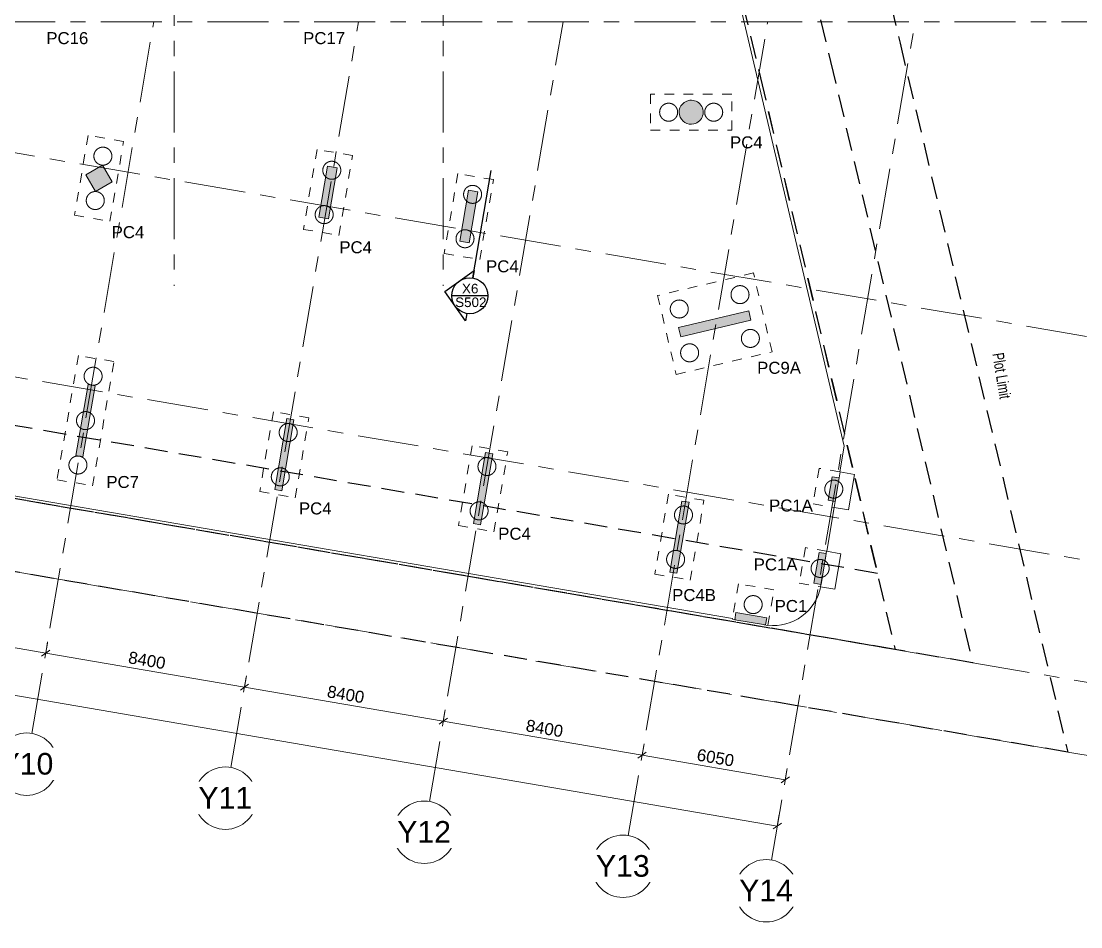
# Model space of a CAD drawing. Header units: millimetres. Extents: x -13051 to 175228, y -26353 to 75386.
# Drawn here: x 67793 to 111926, y -26353 to 11369 of the extents above; entities that cross this region are included whole.
import ezdxf

# ---------------------------------------------------------------- set-up
doc = ezdxf.new("R2010")
doc.units = ezdxf.units.MM
for name, pattern in [('DASH 2mm', [800, 400, -400]), ('Dashed', [3810, 2540, -1270]), ('Grid Line', [4445, 2540, -635, 635, -635]), ('Hidden', [1428.75, 952.5, -476.25])]:
    doc.linetypes.add(name, pattern=pattern)
for name, color, linetype, lineweight in [('A-ANNO-DIMS', 211, 'Continuous', 5), ('A-ANNO-DIMS-200', 211, 'Continuous', 5), ('A-DETL', 90, 'Continuous', 5), ('A-WALL-PATT', 111, 'Continuous', 15), ('G-ANNO-TEXT', 231, 'Continuous', 5), ('I-WALL', 2, 'Continuous', 5), ('S-COLS', 52, 'Continuous', 5), ('S-COLS-HDLN', 52, 'Dashed', 5), ('S-FNDN', 32, 'Continuous', 15), ('S-FNDN-HDLN', 4, 'DASH 2mm', 5), ('S-FNDN-IDEN', 2, 'Continuous', 5), ('S-GRID', 1, 'Continuous', 5), ('S-GRID-IDEN', 1, 'Continuous', 5)]:
    doc.layers.add(name, color=color, linetype=linetype, lineweight=lineweight)
doc.styles.add('Arial', font='arial.ttf', dxfattribs={"height": 900})
doc.styles.add('Arial_1', font='arial.ttf', dxfattribs={"height": 500})
doc.styles.add('Arial_2', font='arial.ttf', dxfattribs={"width": 0.7, "height": 480})
doc.styles.add('Arial_3', font='arial.ttf', dxfattribs={"height": 400})
doc.dimstyles.new('Diagonal_-_2_5mm_Round_5mm_-2_5', dxfattribs={"dimscale": 304.8, "dimtxt": 1.673654, "dimasz": 0.984252, "dimexe": 0.065617, "dimexo": 0.0625, "dimgap": 0.065617, "dimtad": 1, "dimdec": 0, "dimlfac": 304.8, "dimrnd": 5, "dimdsep": 46, "dimtxsty": 'Arial_1', "dimblk1": 'OBLIQUE', "dimblk2": 'OBLIQUE', "dimsah": 1, "dimcen": 0.09, "dimazin": 0, "dimtfac": 1, "dimtdec": 4, "dimtix": 1, "dimtmove": 0, "dimatfit": 3, "dimfxl": 0.005167, "dimfxlon": 1, "dimtvp": 1, "dimtolj": 1, "dimtzin": 0, "dimarcsym": 2})

# ---------------------------------------------------------------- blocks, each defined once
blk = doc.blocks.new('Concrete-Round-Column - P3-D750-L17m-6777132-FOUNDATION LAYOUT PLAN')
at = {"layer": 'S-COLS-HDLN'}
for start, end in [(0, 180), (180, 0)]:
    blk.add_arc((0, 0), 375, start, end, dxfattribs=at)
blk = doc.blocks.new('Concrete-Round-Column - P3-D750-L17m-V3-FOUNDATION LAYOUT PLAN')
at = {"layer": 'S-COLS-HDLN'}
for start, end in [(91.3264, 180), (180, 0), (88.8478, 91.1522), (0, 88.6736)]:
    blk.add_arc((0, 0), 375, start, end, dxfattribs=at)
blk = doc.blocks.new('Concrete-Round-Column - P3-D750-L17m-7001444-FOUNDATION LAYOUT PLAN')
at = {"layer": 'S-COLS-HDLN'}
for start, end in [(0, 180), (180, 0)]:
    blk.add_arc((0, 0), 375, start, end, dxfattribs=at)
blk = doc.blocks.new('Grid - M_Grid Head - Circle-4284405-FOUNDATION LAYOUT PLAN')
at = {"layer": 'S-GRID-IDEN'}
blk.add_circle((0, 0), 6.5, dxfattribs=at)
blk = doc.blocks.new('DIMBLOCK24-FOUNDATION LAYOUT PLAN')
at = {"layer": 'A-ANNO-DIMS-200'}
for p, q in [((60534, -13537), (60615, -13063)), ((60534, -13537), (60530, -13556)), ((60534, -13537), (68813, -14954)), ((68813, -14954), (68894, -14481)), ((68813, -14954), (68810, -14974))]:
    blk.add_line(p, q, dxfattribs=at)
at = {"layer": 'A-ANNO-DIMS-200', "lineweight": 15}
for p, q in [((60534, -13537), (60361, -13659)), ((60534, -13537), (60707, -13414)), ((68813, -14954), (68640, -15077)), ((68813, -14954), (68986, -14832))]:
    blk.add_line(p, q, dxfattribs=at)
at = {"layer": 'A-ANNO-DIMS-200', "color": 0, "insert": (64028, -13456), "char_height": 500, "width": 1845.88, "attachment_point": 1, "rotation": 350.2832, "line_spacing_factor": 0.941778, "style": 'Arial_1'}
blk.add_mtext('8400', dxfattribs=at)
blk = doc.blocks.new('_Oblique')
at = {"color": 0, "linetype": 'ByBlock', "lineweight": -2}
blk.add_line((-0.5, -0.5), (0.5, 0.5), dxfattribs=at)
blk = doc.blocks.new('DIMBLOCK25-FOUNDATION LAYOUT PLAN')
at = {"layer": 'A-ANNO-DIMS-200'}
for p, q in [((68813, -14954), (68894, -14481)), ((68813, -14954), (68810, -14974)), ((68813, -14954), (77093, -16372)), ((77093, -16372), (77174, -15899)), ((77093, -16372), (77089, -16392))]:
    blk.add_line(p, q, dxfattribs=at)
at = {"layer": 'A-ANNO-DIMS-200', "lineweight": 15}
for p, q in [((68813, -14954), (68640, -15077)), ((68813, -14954), (68986, -14832)), ((77093, -16372), (77266, -16249)), ((77093, -16372), (76920, -16495))]:
    blk.add_line(p, q, dxfattribs=at)
at = {"layer": 'A-ANNO-DIMS-200', "color": 0, "insert": (72308, -14874), "char_height": 500, "width": 1845.88, "attachment_point": 1, "rotation": 350.2832, "line_spacing_factor": 0.941778, "style": 'Arial_1'}
blk.add_mtext('8400', dxfattribs=at)
blk = doc.blocks.new('DIMBLOCK26-FOUNDATION LAYOUT PLAN')
at = {"layer": 'A-ANNO-DIMS-200'}
for p, q in [((77093, -16372), (77174, -15899)), ((77093, -16372), (77089, -16392)), ((77093, -16372), (85372, -17790)), ((85372, -17790), (85453, -17317)), ((85372, -17790), (85369, -17809))]:
    blk.add_line(p, q, dxfattribs=at)
at = {"layer": 'A-ANNO-DIMS-200', "lineweight": 15}
for p, q in [((77093, -16372), (77266, -16249)), ((77093, -16372), (76920, -16495)), ((85372, -17790), (85199, -17912)), ((85372, -17790), (85545, -17667))]:
    blk.add_line(p, q, dxfattribs=at)
at = {"layer": 'A-ANNO-DIMS-200', "color": 0, "insert": (80587, -16292), "char_height": 500, "width": 1845.88, "attachment_point": 1, "rotation": 350.2832, "line_spacing_factor": 0.941778, "style": 'Arial_1'}
blk.add_mtext('8400', dxfattribs=at)
blk = doc.blocks.new('DIMBLOCK27-FOUNDATION LAYOUT PLAN')
at = {"layer": 'A-ANNO-DIMS-200'}
for p, q in [((85372, -17790), (85453, -17317)), ((85372, -17790), (85369, -17809)), ((85372, -17790), (93652, -19207)), ((93652, -19207), (93733, -18734)), ((93652, -19207), (93648, -19227))]:
    blk.add_line(p, q, dxfattribs=at)
at = {"layer": 'A-ANNO-DIMS-200', "lineweight": 15}
for p, q in [((85372, -17790), (85199, -17912)), ((85372, -17790), (85545, -17667)), ((93652, -19207), (93479, -19330)), ((93652, -19207), (93825, -19085))]:
    blk.add_line(p, q, dxfattribs=at)
at = {"layer": 'A-ANNO-DIMS-200', "color": 0, "insert": (88867, -17709), "char_height": 500, "width": 1845.88, "attachment_point": 1, "rotation": 350.2832, "line_spacing_factor": 0.941778, "style": 'Arial_1'}
blk.add_mtext('8400', dxfattribs=at)
blk = doc.blocks.new('DIMBLOCK28-FOUNDATION LAYOUT PLAN')
at = {"layer": 'A-ANNO-DIMS-200'}
for p, q in [((93652, -19207), (93733, -18734)), ((93652, -19207), (93648, -19227)), ((93652, -19207), (99615, -20229)), ((99615, -20229), (99696, -19755)), ((99615, -20229), (99612, -20248))]:
    blk.add_line(p, q, dxfattribs=at)
at = {"layer": 'A-ANNO-DIMS-200', "lineweight": 15}
for p, q in [((93652, -19207), (93479, -19330)), ((93652, -19207), (93825, -19085)), ((99615, -20229), (99442, -20351)), ((99615, -20229), (99788, -20106))]:
    blk.add_line(p, q, dxfattribs=at)
at = {"layer": 'A-ANNO-DIMS-200', "color": 0, "insert": (95988, -18929), "char_height": 500, "width": 1845.88, "attachment_point": 1, "rotation": 350.2832, "line_spacing_factor": 0.941778, "style": 'Arial_1'}
blk.add_mtext('6050', dxfattribs=at)
blk = doc.blocks.new('DIMBLOCK29-FOUNDATION LAYOUT PLAN')
at = {"layer": 'A-ANNO-DIMS-200'}
for p, q in [((-857, -5007), (-776, -4534)), ((-857, -5007), (-861, -5027)), ((-857, -5007), (99285, -22155)), ((99285, -22155), (99366, -21682)), ((99285, -22155), (99282, -22175))]:
    blk.add_line(p, q, dxfattribs=at)
at = {"layer": 'A-ANNO-DIMS-200', "lineweight": 15}
for p, q in [((-857, -5007), (-1031, -5130)), ((-857, -5007), (-684, -4885)), ((99285, -22155), (99458, -22033)), ((99285, -22155), (99112, -22278))]:
    blk.add_line(p, q, dxfattribs=at)
at = {"layer": 'A-ANNO-DIMS-200', "color": 0, "insert": (48190, -12727), "char_height": 500, "width": 2768.83, "attachment_point": 1, "rotation": 350.2832, "line_spacing_factor": 0.941778, "style": 'Arial_1'}
blk.add_mtext('101600', dxfattribs=at)

msp = doc.modelspace()

# ---------------------------------------------------------------- hatches: boundary and pattern name
at = {"layer": 'A-WALL-PATT', "lineweight": 5}
for points in [[(80586.5156, 3142.4191), (80949.3909, 5261.5749), (80555.1293, 5329.0866), (80192.254, 3209.9308)], [(86451.355, 2138.0231), (86814.2681, 4257.1725), (86420.0077, 4324.6912), (86057.0947, 2205.5418)], [(95268.4407, -1772.2532), (98187.8078, -1081.3873), (98095.6923, -692.1383), (95176.3252, -1383.0043)], [(70366.1765, -6774.1858), (70872.5142, -3817.2241), (70576.818, -3766.5904), (70070.4804, -6723.552)], [(78645.6691, -8191.9312), (79152.0068, -5234.9696), (78856.3106, -5184.3358), (78349.973, -8141.2975)], [(86925.1618, -9609.6767), (87431.4994, -6652.715), (87135.8033, -6602.0813), (86629.4656, -9559.0429)], [(95101.8622, -11627.7272), (95608.1998, -8670.7656), (95312.5037, -8620.1318), (94806.166, -11577.0934)]]:
    msp.add_hatch(color=256, dxfattribs=at).paths.add_polyline_path(points)
at = {"layer": 'S-COLS'}
for points in [[(95734.4245, 7078.7912), (95811.9571, 7090.8134), (95886.6544, 7114.8163), (95956.6772, 7150.209), (96020.3012, 7196.1198), (96075.9599, 7251.4185), (96122.2828, 7314.7432), (96158.1291, 7384.5348), (96182.6163, 7459.0748), (96195.1415, 7536.5277), (96195.3961, 7614.9864), (96183.3739, 7692.5189), (96159.371, 7767.2162), (96123.9784, 7837.239), (96078.0675, 7900.8631), (96022.7689, 7956.5218), (95959.4441, 8002.8446), (95889.6525, 8038.691), (95815.1125, 8063.1782), (95737.6596, 8075.7033), (95649.3555, 8074.4313), (95581.6684, 8063.9358), (95506.9711, 8039.9329), (95436.9483, 8004.5402), (95373.3242, 7958.6293), (95317.6655, 7903.3307), (95271.3427, 7840.006), (95235.4963, 7770.2144), (95211.0091, 7695.6744), (95198.484, 7618.2215), (95198.2294, 7539.7628), (95210.2515, 7462.2303), (95234.2545, 7387.5329), (95269.6471, 7317.5102), (95315.558, 7253.8861), (95370.8566, 7198.2274), (95434.1814, 7151.9045), (95503.973, 7116.0582), (95578.5129, 7091.571), (95655.9658, 7079.0459)], [(70889.0009, 4276.7635), (71582.3664, 4675.8177), (71183.3123, 5369.1832), (70489.9467, 4970.1291)], [(101694.0794, -8640.2436), (101865.6884, -7655.0784), (101570.1389, -7603.5957), (101398.5299, -8588.7609), (101431.2305, -8594.4571)], [(101106.0823, -12091.2635), (101325.4953, -10809.9134), (101029.7991, -10759.2796), (100810.3861, -12040.6297)], [(98793.5663, -13781.3622), (98844.2, -13485.666), (97562.85, -13266.253), (97512.2162, -13561.9492), (98540.293, -13737.9927)]]:
    msp.add_hatch(color=256, dxfattribs=at).paths.add_polyline_path(points)

# ---------------------------------------------------------------- linework, layer by layer
at = {"layer": 'A-DETL', "color": 10, "linetype": 'Hidden', "lineweight": 25}
for p, q in [((103013.9395, 16292.3989), (104395.6096, 10453.4472)), ((104395.6096, 10453.4472), (111382.962, -19079.5399)), ((111382.962, -19079.5399), (61454.8031, -10527.0022))]:
    msp.add_line(p, q, dxfattribs=at)
at = {"layer": 'A-DETL', "color": 6, "linetype": 'Hidden', "lineweight": 25}
for p, q in [((100095.0849, 15599.3673), (101501.4718, 9696.5095)), ((101501.4718, 9696.5095), (107420.8213, -15356.9079)), ((107420.8213, -15356.9079), (61960.3871, -7567.2973))]:
    msp.add_line(p, q, dxfattribs=at)
at = {"layer": 'A-DETL', "color": 5, "linetype": 'Hidden', "lineweight": 25}
for p, q in [((97173.5443, 14917.609), (98582.5048, 9003.9496)), ((98582.5048, 9003.9496), (104190.6635, -14803.4229)), ((104190.6635, -14803.4229), (6420.4993, 1944.1371))]:
    msp.add_line(p, q, dxfattribs=at)
at = {"layer": 'A-DETL', "color": 30, "linetype": 'Hidden', "lineweight": 25}
for p, q in [((97173.5443, 14917.609), (98582.5048, 9003.9496)), ((98582.5048, 9003.9496), (103458.6806, -11634.2759)), ((103458.6806, -11634.2759), (62467.0506, -4610.3915))]:
    msp.add_line(p, q, dxfattribs=at)
at = {"layer": 'A-DETL', "lineweight": 25}
for p, q in [((86605.2424, 673.499), (87372.0389, 5151.0457)), ((85431.391, 113.6071), (86657.9913, 981.5149)), ((86657.9913, 981.5149), (86605.2424, 673.499)), ((86299.2988, -1112.9933), (85431.391, 113.6071)), ((87228.6451, -65.7395), (85728.6451, -65.7395)), ((86352.0477, -804.9774), (86299.2988, -1112.9933))]:
    msp.add_line(p, q, dxfattribs=at)
msp.add_circle((86478.6451, -65.7392), 750, dxfattribs=at)
at = {"layer": 'I-WALL', "lineweight": 15}
for p, q in [((80555.1293, 5329.0866), (80192.254, 3209.9308)), ((80949.3909, 5261.5749), (80555.1293, 5329.0866)), ((80586.5156, 3142.4191), (80949.3909, 5261.5749)), ((86420.0077, 4324.6912), (86057.0947, 2205.5418)), ((86814.2681, 4257.1725), (86420.0077, 4324.6912)), ((86451.355, 2138.0231), (86814.2681, 4257.1725)), ((80192.254, 3209.9308), (80586.5156, 3142.4191)), ((86057.0947, 2205.5418), (86451.355, 2138.0231)), ((98095.6923, -692.1383), (95176.3252, -1383.0043)), ((98187.8078, -1081.3873), (98095.6923, -692.1383)), ((95268.4407, -1772.2532), (98187.8078, -1081.3873)), ((95176.3252, -1383.0043), (95268.4407, -1772.2532)), ((70576.818, -3766.5904), (70070.4804, -6723.552)), ((70366.1765, -6774.1858), (70872.5142, -3817.2241)), ((70872.5142, -3817.2241), (70576.818, -3766.5904)), ((78856.3106, -5184.3358), (78349.973, -8141.2975)), ((78645.6691, -8191.9312), (79152.0068, -5234.9696)), ((79152.0068, -5234.9696), (78856.3106, -5184.3358)), ((87135.8033, -6602.0813), (86629.4656, -9559.0429)), ((87431.4994, -6652.715), (87135.8033, -6602.0813)), ((70070.4804, -6723.552), (70366.1765, -6774.1858)), ((86925.1618, -9609.6767), (87431.4994, -6652.715)), ((78349.973, -8141.2975), (78645.6691, -8191.9312)), ((95312.5037, -8620.1318), (94806.166, -11577.0934)), ((95101.8622, -11627.7272), (95608.1998, -8670.7656)), ((95608.1998, -8670.7656), (95312.5037, -8620.1318)), ((86629.4656, -9559.0429), (86925.1618, -9609.6767)), ((94806.166, -11577.0934), (95101.8622, -11627.7272))]:
    msp.add_line(p, q, dxfattribs=at)
at = {"layer": 'S-COLS', "lineweight": 15}
for p, q in [((71183.3123, 5369.1832), (70489.9467, 4970.1291)), ((71582.3664, 4675.8177), (71183.3123, 5369.1832)), ((70489.9467, 4970.1291), (70889.0009, 4276.7635)), ((70889.0009, 4276.7635), (71582.3664, 4675.8177)), ((101570.1389, -7603.5957), (101398.5299, -8588.7609)), ((101865.6884, -7655.0784), (101570.1389, -7603.5957)), ((101694.0794, -8640.2436), (101865.6884, -7655.0784)), ((101398.5299, -8588.7609), (101694.0794, -8640.2436)), ((101029.7991, -10759.2796), (100810.3861, -12040.6297)), ((101325.4953, -10809.9134), (101029.7991, -10759.2796)), ((101106.0823, -12091.2635), (101325.4953, -10809.9134)), ((100810.3861, -12040.6297), (101106.0823, -12091.2635)), ((97562.85, -13266.253), (97512.2162, -13561.9492)), ((97512.2162, -13561.9492), (98793.5663, -13781.3622)), ((98844.2, -13485.666), (97562.85, -13266.253)), ((98793.5663, -13781.3622), (98844.2, -13485.666))]:
    msp.add_line(p, q, dxfattribs=at)
for start, end in [(103.31406674, 283.31406674), (283.31406674, 103.31406674)]:
    msp.add_arc((95696.8127, 7577.3746), 500, start, end, dxfattribs=at)
at = {"layer": 'S-FNDN'}
for p, q in [((102072.8581, -6332.5824), (92007.7272, 36315.8035)), ((8507.6162, 1686.8929), (97418.9572, -13514.0887)), ((101887.2644, -7404.2443), (102072.8581, -6332.5824)), ((101865.6884, -7655.0784), (101908.7411, -7407.9233)), ((102503.3009, -7509.7458), (101887.2643, -7404.2452)), ((102250.0412, -8988.2641), (102503.3009, -7509.7458)), ((101651.3213, -8885.7076), (101694.0794, -8640.2436)), ((101346.0306, -10711.9504), (101658.6444, -8886.962)), ((101651.3213, -8885.7076), (102250.0412, -8988.2641)), ((101322.0871, -10809.3298), (101339.2521, -10710.7896)), ((101933.8119, -10812.6121), (101339.2521, -10710.7896)), ((101680.5521, -12291.1304), (101933.8119, -10812.6121)), ((101081.8322, -12188.5739), (101098.9945, -12090.0498)), ((101081.8322, -12188.5739), (101680.5521, -12291.1304)), ((97418.9588, -13514.089), (97413.6613, -13545.01)), ((97413.6613, -13545.01), (97512.2253, -13561.8961)), ((98743.2644, -13772.799), (98892.1212, -13798.3013)), ((98892.1212, -13798.3013), (98893.6559, -13789.3433))]:
    msp.add_line(p, q, dxfattribs=at)
msp.add_arc((99129.9474, -11803.3507), 2000, 263.21489864, 348.84316598, dxfattribs=at)
at = {"layer": 'S-FNDN-HDLN'}
for p, q in [((94009.3127, 8327.3746), (94009.3127, 6827.3746)), ((97384.3127, 8327.3746), (94009.3127, 8327.3746)), ((97384.3127, 6827.3746), (97384.3127, 8327.3746)), ((94009.3127, 6827.3746), (97384.3127, 6827.3746)), ((70581.7631, 6612.8569), (70012.0737, 3286.2852)), ((72060.2394, 6359.6616), (70581.7631, 6612.8569)), ((71490.55, 3033.0899), (72060.2394, 6359.6616)), ((80116.4288, 6025.6363), (79546.7398, 2699.0646)), ((81594.9052, 5772.4411), (80116.4288, 6025.6363)), ((81025.2161, 2445.8694), (81594.9052, 5772.4411)), ((85981.2878, 5021.2406), (85411.5987, 1694.6689)), ((87459.7641, 4768.0454), (85981.2878, 5021.2406)), ((86890.075, 1441.4737), (87459.7641, 4768.0454)), ((70012.0737, 3286.2852), (71490.55, 3033.0899)), ((79546.7398, 2699.0646), (81025.2161, 2445.8694)), ((85411.5987, 1694.6689), (86890.075, 1441.4737)), ((98288.3552, 882.04), (94298.5405, -62.1466)), ((99065.5444, -2402.2563), (98288.3552, 882.04)), ((94298.5405, -62.1466), (95075.7532, -3346.4259)), ((70175.3206, -2556.4554), (69289.1948, -7731.1424)), ((71653.7998, -2809.6338), (70175.3206, -2556.4554)), ((95075.7532, -3346.4259), (99065.5444, -2402.2563)), ((70767.6739, -7984.3207), (71653.7998, -2809.6338)), ((78296.5759, -4898.2553), (77726.9247, -8224.8334)), ((79775.0551, -5151.4336), (78296.5759, -4898.2553)), ((79205.4039, -8478.0118), (79775.0551, -5151.4336)), ((86576.0685, -6316.0007), (86006.4173, -9642.5789)), ((88054.5477, -6569.1791), (86576.0685, -6316.0007)), ((87484.8965, -9895.7572), (88054.5477, -6569.1791)), ((101024.8253, -7256.5464), (100771.5744, -8735.0132)), ((101887.2644, -7404.2443), (101024.8253, -7256.5464)), ((69289.1948, -7731.1424), (70767.6739, -7984.3207)), ((77726.9247, -8224.8334), (79205.4039, -8478.0118)), ((94752.7636, -8334.0503), (94183.1123, -11660.6285)), ((96231.2428, -8587.2287), (94752.7636, -8334.0503)), ((95661.5915, -11913.8068), (96231.2428, -8587.2287)), ((100771.5744, -8735.0132), (101651.2724, -8885.6992)), ((86006.4173, -9642.5789), (87484.8965, -9895.7572)), ((100455.3363, -10559.4127), (100202.0854, -12037.8795)), ((101339.2032, -10710.7812), (100455.3363, -10559.4127)), ((101099.003, -12090.0009), (101322.0786, -10809.3787)), ((94183.1123, -11660.6285), (95661.5915, -11913.8068)), ((97666.9526, -12066.5502), (97418.9572, -13514.0887)), ((99145.4125, -12319.8415), (97666.9526, -12066.5502)), ((98893.6559, -13789.3433), (99145.4125, -12319.8415)), ((100202.0854, -12037.8795), (101081.7833, -12188.5655)), ((97512.2742, -13561.9045), (97562.5181, -13570.5123))]:
    msp.add_line(p, q, dxfattribs=at)
at = {"layer": 'S-GRID', "linetype": 'Grid Line'}
for p, q in [((74169.756, 49281.3629), (74169.756, 351.3451)), ((85369.756, 49281.3629), (85369.756, 351.3451)), ((131.5941, 17426.4483), (117823.4272, -2726.6056)), ((-4454.5069, 11344.1661), (113803.7202, 11344.1661)), ((68240.9538, -18296.5403), (73316.5094, 11344.2003)), ((76520.4268, -19714.4002), (81838.771, 11344.2016)), ((84799.8998, -21132.2602), (90361.0326, 11344.203)), ((93079.3709, -22550.1314), (98883.2947, 11344.2069)), ((99042.5561, -23571.3672), (105021.3543, 11344.2202)), ((-1421.3362, 8358.4602), (116270.4969, -11794.5937)), ((-2265.32, 3430.2059), (115426.513, -16722.8481)), ((-2771.7103, 473.2532), (114920.1227, -19679.8007))]:
    msp.add_line(p, q, dxfattribs=at)

# ---------------------------------------------------------------- block references
at = {"layer": 'S-COLS-HDLN'}
for name, p in [('Concrete-Round-Column - P3-D750-L17m-6777132-FOUNDATION LAYOUT PLAN', (94759.3092, 7577.3746)), ('Concrete-Round-Column - P3-D750-L17m-6777132-FOUNDATION LAYOUT PLAN', (96634.3092, 7577.3746)), ('Concrete-Round-Column - P3-D750-L17m-6777132-FOUNDATION LAYOUT PLAN', (71194.3866, 5747.0211)), ('Concrete-Round-Column - P3-D750-L17m-6777132-FOUNDATION LAYOUT PLAN', (80729.0659, 5159.8005)), ('Concrete-Round-Column - P3-D750-L17m-6777132-FOUNDATION LAYOUT PLAN', (86593.9248, 4155.4049)), ('Concrete-Round-Column - P3-D750-L17m-6777132-FOUNDATION LAYOUT PLAN', (70877.8925, 3898.9257)), ('Concrete-Round-Column - P3-D750-L17m-6777132-FOUNDATION LAYOUT PLAN', (80412.572, 3311.7051)), ('Concrete-Round-Column - P3-D750-L17m-6777132-FOUNDATION LAYOUT PLAN', (86277.4309, 2307.3095)), ('Concrete-Round-Column - P3-D750-L17m-6777132-FOUNDATION LAYOUT PLAN', (97731.2222, -20.5202)), ('Concrete-Round-Column - P3-D750-L17m-6777132-FOUNDATION LAYOUT PLAN', (95201.104, -619.2707)), ('Concrete-Round-Column - P3-D750-L17m-6777132-FOUNDATION LAYOUT PLAN', (98162.9939, -1845.1292)), ('Concrete-Round-Column - P3-D750-L17m-6777132-FOUNDATION LAYOUT PLAN', (95632.8758, -2443.8797)), ('Concrete-Round-Column - P3-D750-L17m-6777132-FOUNDATION LAYOUT PLAN', (78912.9254, -5762.6794)), ('Concrete-Round-Column - P3-D750-L17m-6777132-FOUNDATION LAYOUT PLAN', (87192.4185, -7180.4249)), ('Concrete-Round-Column - P3-D750-L17m-6777132-FOUNDATION LAYOUT PLAN', (78584.574, -7610.7775)), ('Concrete-Round-Column - P3-D750-L17m-7001444-FOUNDATION LAYOUT PLAN', (101637.4297, -8122.4053)), ('Concrete-Round-Column - P3-D750-L17m-6777132-FOUNDATION LAYOUT PLAN', (86864.0671, -9028.523)), ('Concrete-Round-Column - P3-D750-L17m-6777132-FOUNDATION LAYOUT PLAN', (95377.348, -9199.8846)), ('Concrete-Round-Column - P3-D750-L17m-6777132-FOUNDATION LAYOUT PLAN', (95048.9966, -11047.9827)), ('Concrete-Round-Column - P3-D750-L17m-6777132-FOUNDATION LAYOUT PLAN', (101067.9407, -11425.2716)), ('Concrete-Round-Column - P3-D750-L17m-6777132-FOUNDATION LAYOUT PLAN', (98279.5369, -12932.4258))]:
    msp.add_blockref(name, p, dxfattribs=at)
at = {"layer": 'S-COLS-HDLN', "rotation": 350.2831520499996}
for name, p in [('Concrete-Round-Column - P3-D750-L17m-6777132-FOUNDATION LAYOUT PLAN', (70788.2535, -3420.5989)), ('Concrete-Round-Column - P3-D750-L17m-6777132-FOUNDATION LAYOUT PLAN', (70471.7806, -5268.6979)), ('Concrete-Round-Column - P3-D750-L17m-V3-FOUNDATION LAYOUT PLAN', (70155.1495, -7117.7922))]:
    msp.add_blockref(name, p, dxfattribs=at)
at = {"layer": 'S-GRID-IDEN', "xscale": 199.9999999999999, "yscale": 199.9999999999999, "zscale": 199.9999999999999}
for p, rotation in [((68021.5408, -19577.8903), 350.2831520499993), ((76301.0138, -20995.7503), 350.2831520499994), ((84580.4868, -22413.6103), 350.2831520499993), ((92859.9579, -23831.4815), 350.2831520499994), ((98823.1431, -24852.7172), 350.2831520499993)]:
    msp.add_blockref('Grid - M_Grid Head - Circle-4284405-FOUNDATION LAYOUT PLAN', p, dxfattribs=dict(at, rotation=rotation))

# ---------------------------------------------------------------- texts
at = {"layer": 'G-ANNO-TEXT', "color": 7, "char_height": 400, "attachment_point": 1, "style": 'Arial_3'}
for s, insert, width in [('X6', (86151.9533, 429.9407), 849.78875), ('S502', (85867.1143, -138.4389), 1619.40875)]:
    msp.add_mtext(s, dxfattribs=dict(at, insert=insert, width=width))
at = {"layer": 'G-ANNO-TEXT', "color": 7, "insert": (108713.9093, -2410.5718), "char_height": 480, "width": 2334.514, "attachment_point": 1, "rotation": 279.15020422, "style": 'Arial_2'}
msp.add_mtext('Plot Limit', dxfattribs=at)
at = {"layer": 'S-FNDN-IDEN', "char_height": 500, "attachment_point": 1, "style": 'Arial_1'}
for s, insert, width in [('PC16', (68839.5673, 10913.591), 2100.42125), ('PC17', (79536.1383, 10913.591), 2100.42125), ('PC4', (97315.0962, 6572.7784), 1635.4425), ('PC4', (71561.4301, 2831.1917), 1635.4425), ('PC4', (81043.915, 2201.8798), 1635.4425), ('PC4', (87154.5957, 1407.8798), 1635.4425), ('PC9A', (98445.0962, -2818.3835), 2196.62375), ('PC7', (71340.3797, -7575.423), 1635.4425), ('PC4', (79361.2054, -8675.6681), 1635.4425), ('PC1A', (98943.1813, -8554.6024), 2196.62375), ('PC4', (87661.0102, -9730.1941), 1635.4425), ('PC1A', (98302.265, -11010.2894), 2196.62375), ('PC4B', (94904.0157, -12283.7486), 2196.62375), ('PC1', (99175.1813, -12740.0221), 1635.4425)]:
    msp.add_mtext(s, dxfattribs=dict(at, insert=insert, width=width))

# ---------------------------------------------------------------- dimensions: what is measured, and where the dimension line sits
at = {"layer": 'A-ANNO-DIMS'}
for base, p1, p2, override, picture, middle in [((68813.2728, -14954.2545), (60614.7942, -13063.3951), (68894.2868, -14481.1406), {"dimpost": '<>', "dimfxl": 8400}, 'DIMBLOCK24-FOUNDATION LAYOUT PLAN', (64720.0179, -13973.8764)), ((77092.7654, -16371.9999), (68894.2868, -14481.1406), (77173.7794, -15898.886), {"dimpost": '<>', "dimfxl": 8399.999999}, 'DIMBLOCK25-FOUNDATION LAYOUT PLAN', (72999.5105, -15391.6219)), ((85372.258, -17789.7454), (77173.7794, -15898.886), (85453.272, -17316.6315), {"dimpost": '<>', "dimfxl": 8400}, 'DIMBLOCK26-FOUNDATION LAYOUT PLAN', (81279.0031, -16809.3673)), ((93651.7506, -19207.4908), (85453.272, -17316.6315), (93732.7646, -18734.3769), {"dimpost": '<>', "dimfxl": 8399.999999}, 'DIMBLOCK27-FOUNDATION LAYOUT PLAN', (89558.4957, -18227.1128)), ((99614.9566, -20228.6051), (93732.7646, -18734.3769), (99695.9706, -19755.4912), {"dimpost": '<>', "dimfxl": 6049.999999}, 'DIMBLOCK28-FOUNDATION LAYOUT PLAN', (96679.8162, -19446.7108))]:
    dim = msp.add_linear_dim(base=base, p1=p1, p2=p2, angle=350.28315205, dimstyle='Diagonal_-_2_5mm_Round_5mm_-2_5', override=override, dxfattribs=at)
    dim.commit()
    dim.dimension.update_dxf_attribs({"geometry": picture, "text_midpoint": middle})

# ---------------------------------------------------------------- next in the draw order: texts
at = {"layer": 'S-GRID-IDEN', "char_height": 900, "width": 2709.70375, "attachment_point": 1, "style": 'Arial', "bg_fill": 3, "box_fill_scale": 1.25, "bg_fill_color": 256, "bg_fill_true_color": 13158600, "bg_fill_transparency": 0}
for s, insert in [('Y10', (66895.4295, -19112.6425)), ('Y11', (75174.9025, -20530.5024)), ('Y12', (83454.3755, -21948.3624)), ('Y13', (91733.8465, -23366.2336)), ('Y14', (97697.0317, -24387.4694))]:
    msp.add_mtext(s, dxfattribs=dict(at, insert=insert))

# ---------------------------------------------------------------- next in the draw order: dimensions: what is measured, and where the dimension line sits
at = {"layer": 'A-ANNO-DIMS'}
dim = msp.add_linear_dim(base=(99285.025, -22155.3731), p1=(-776.3954, -4534.2904), p2=(99366.039, -21682.2592), angle=350.28315205, dimstyle='Diagonal_-_2_5mm_Round_5mm_-2_5', override={"dimpost": '<>', "dimfxl": 101599.999993}, dxfattribs=at)
dim.commit()
dim.dimension.update_dxf_attribs({"geometry": 'DIMBLOCK29-FOUNDATION LAYOUT PLAN', "text_midpoint": (49260.2992, -13309.8834)})

doc.saveas('drawing.dxf')
